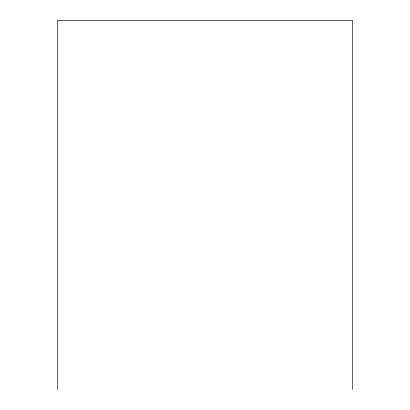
<?xml version="1.0" encoding="UTF-8"?>
<svg xmlns="http://www.w3.org/2000/svg" width="410" height="410" viewBox="0 0 410 410"><rect width="100%" height="100%" fill="white"/><g stroke="black" fill="none" stroke-linecap="round" stroke-linejoin="round"><path stroke-width="0.61" d="M352.661 389.5L352.661 20.5L57.338 20.5L57.338 389.5"/></g></svg>
